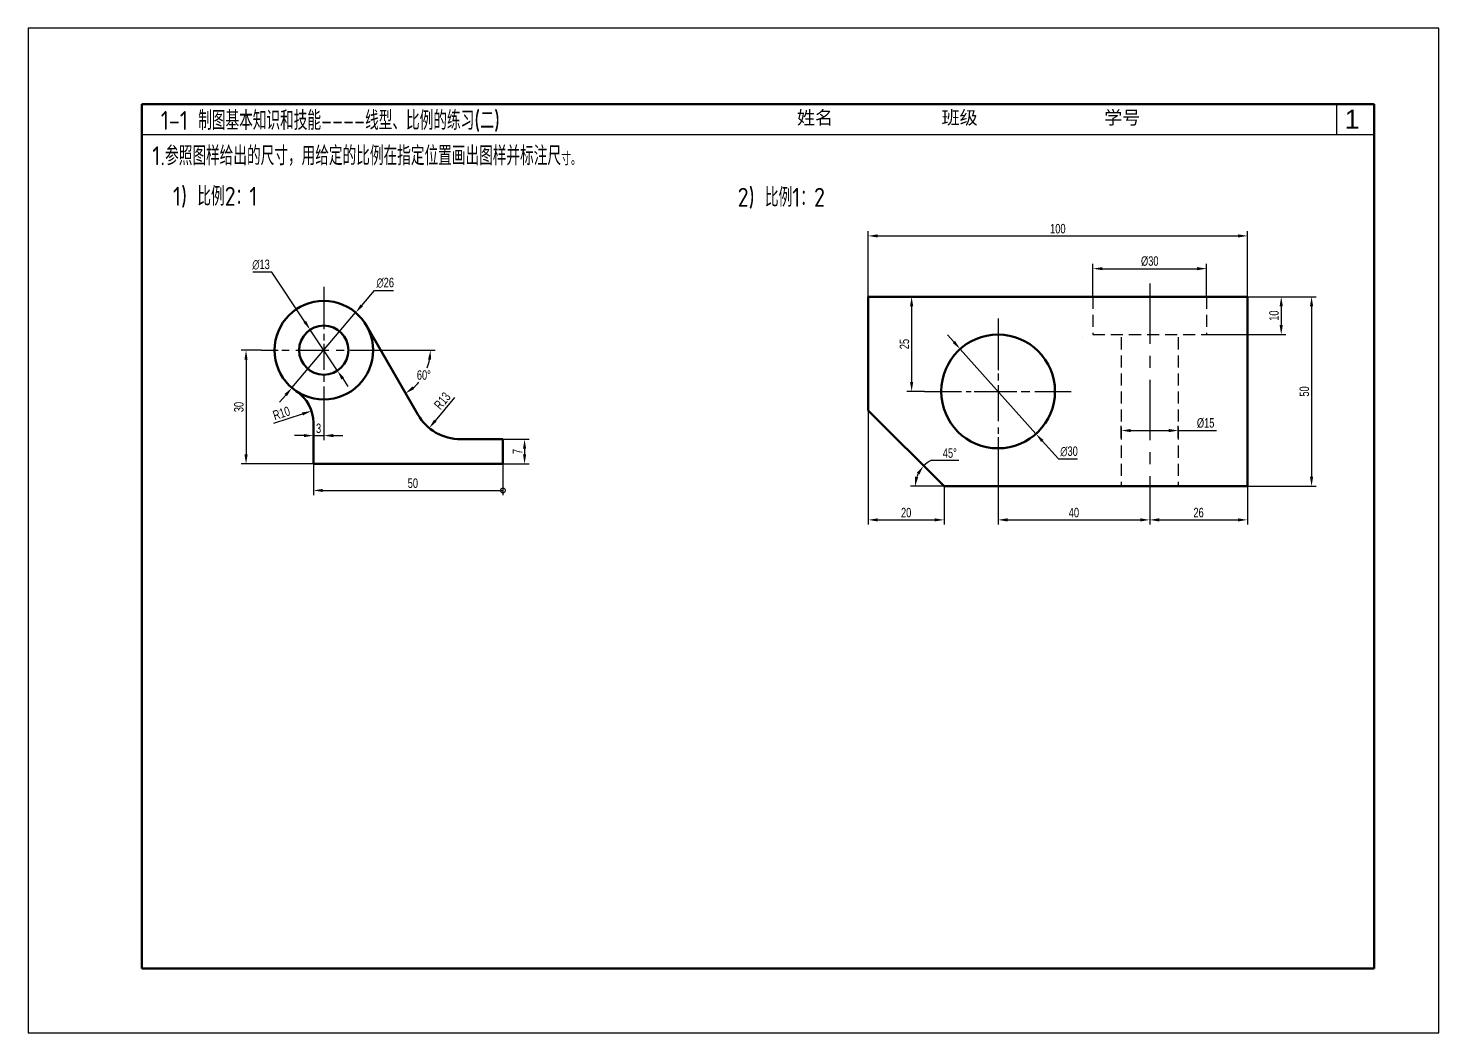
# Model space of a CAD drawing. Header units: millimetres. Extents: x 1205 to 2401, y 439 to 1028.
# Drawn here: x 1206 to 1578, y 759.9 to 1024.9 of the extents above; entities that cross this region are included whole.
import ezdxf

# ---------------------------------------------------------------- set-up
doc = ezdxf.new("R2010")
doc.units = ezdxf.units.MM
doc.linetypes.add('CENTER', pattern=[50.8, 31.75, -6.35, 6.35, -6.35])
doc.linetypes.add('HIDDEN', pattern=[9.525, 6.35, -3.175])
for name, color, linetype in [('中心线', 250, 'CENTER'), ('尺寸标注', 250, 'Continuous'), ('文字', 7, 'Continuous'), ('细实线', 7, 'Continuous'), ('虚线', 250, 'HIDDEN')]:
    doc.layers.add(name, color=color, linetype=linetype)
doc.layers.add('粗实线', color=7, linetype='Continuous', lineweight=50)
doc.styles.get("Standard").update_dxf_attribs({"font": 'gbenor.shx', "bigfont": 'gbcbig.shx'})
doc.styles.add('尺寸标注', font='ARIAL.TTF', dxfattribs={"width": 0.7})
doc.styles.add('样式 1', font='ARIAL.TTF', dxfattribs={"height": 5})
doc.styles.add('汉字', font='gbenor.shx', dxfattribs={"height": 5, "bigfont": 'gbcbig.shx'})
doc.dimstyles.new('ISO-25', dxfattribs={"dimtxt": 2.5, "dimasz": 2.5, "dimexe": 1.25, "dimexo": 0, "dimtad": 1, "dimdec": 0, "dimdsep": 46, "dimtxsty": '尺寸标注', "dimcen": 2.5, "dimclrd": 256, "dimclre": 256, "dimclrt": 256, "dimadec": 0, "dimazin": 0, "dimtfac": 1, "dimtdec": 0, "dimtmove": 0, "dimatfit": 3, "dimfxl": 0, "dimlwd": -1, "dimlwe": -1, "dimarcsym": 0})
doc.dimstyles.new('ISO-25$2', dxfattribs={"dimtxt": 2.5, "dimasz": 2.5, "dimexe": 1.25, "dimexo": 0, "dimtad": 1, "dimtih": 1, "dimtoh": 1, "dimdec": 0, "dimdsep": 46, "dimtxsty": '尺寸标注', "dimcen": 2.5, "dimclrd": 256, "dimclre": 256, "dimclrt": 256, "dimadec": 0, "dimazin": 0, "dimtfac": 1, "dimtdec": 0, "dimtmove": 0, "dimatfit": 3, "dimfxl": 0, "dimlwd": -1, "dimlwe": -1, "dimarcsym": 0})
doc.dimstyles.new('ISO-25$3', dxfattribs={"dimtxt": 2.5, "dimasz": 2.5, "dimexe": 1.25, "dimexo": 0, "dimtad": 1, "dimtoh": 1, "dimdec": 0, "dimdsep": 46, "dimtxsty": '尺寸标注', "dimcen": 2.5, "dimclrd": 256, "dimclre": 256, "dimclrt": 256, "dimadec": 0, "dimazin": 0, "dimtfac": 1, "dimtdec": 0, "dimtmove": 0, "dimatfit": 0, "dimfxl": 0, "dimlwd": -1, "dimlwe": -1, "dimarcsym": 0})
doc.dimstyles.new('ISO-25$4', dxfattribs={"dimtxt": 2.5, "dimasz": 2.5, "dimexe": 1.25, "dimexo": 0, "dimtad": 1, "dimtoh": 1, "dimdec": 0, "dimdsep": 46, "dimtxsty": '尺寸标注', "dimcen": 2.5, "dimclrd": 256, "dimclre": 256, "dimclrt": 256, "dimadec": 0, "dimazin": 0, "dimtfac": 1, "dimtdec": 0, "dimtmove": 0, "dimatfit": 3, "dimfxl": 0, "dimlwd": -1, "dimlwe": -1, "dimarcsym": 0})
doc.dimstyles.new('小尺寸', dxfattribs={"dimtxt": 2.5, "dimasz": 2.5, "dimexe": 1.25, "dimexo": 0, "dimtad": 1, "dimdec": 0, "dimdsep": 46, "dimtxsty": '尺寸标注', "dimblk2": 'DOTSMALL', "dimsah": 1, "dimcen": 2.5, "dimclrd": 256, "dimclre": 256, "dimclrt": 256, "dimadec": 0, "dimazin": 0, "dimtfac": 1, "dimtdec": 0, "dimtmove": 0, "dimatfit": 3, "dimfxl": 0, "dimlwd": -1, "dimlwe": -1, "dimarcsym": 0})

# ---------------------------------------------------------------- blocks, each defined once
blk = doc.blocks.new('*D7')
at = {"layer": 'Defpoints', "color": 0, "transparency": 16777216}
for p in [(1292.34, 949.87), (1275.53, 930.04)]:
    blk.add_point(p, dxfattribs=at)
at = {"layer": '尺寸标注', "transparency": 16777216}
for p, q in [((1293.95, 951.78), (1297.31, 955.74)), ((1297.31, 955.74), (1302.35, 955.74)), ((1275.53, 930.04), (1292.34, 949.87)), ((1273.91, 928.13), (1272.29, 926.22))]:
    blk.add_line(p, q, dxfattribs=at)
for points in [[(1293.64, 952.05), (1294.27, 951.51), (1292.34, 949.87)], [(1273.59, 928.4), (1274.23, 927.86), (1275.53, 930.04)]]:
    blk.add_solid(points, dxfattribs=at)
at = {"layer": '尺寸标注', "transparency": 16777216, "insert": (1300.14, 957.72), "char_height": 2.5, "attachment_point": 5, "style": '尺寸标注'}
blk.add_mtext('∅26', dxfattribs=at)
blk = doc.blocks.new('*D8')
at = {"layer": 'Defpoints', "color": 0, "transparency": 16777216}
for p in [(1280.33, 945.37), (1287.53, 934.55)]:
    blk.add_point(p, dxfattribs=at)
at = {"layer": '尺寸标注', "transparency": 16777216}
for p, q in [((1270.22, 960.55), (1265.19, 960.55)), ((1278.95, 947.45), (1270.22, 960.55)), ((1287.53, 934.55), (1280.33, 945.37)), ((1288.92, 932.46), (1290.3, 930.38))]:
    blk.add_line(p, q, dxfattribs=at)
for points in [[(1279.29, 947.68), (1278.6, 947.22), (1280.33, 945.37)], [(1289.27, 932.7), (1288.57, 932.23), (1287.53, 934.55)]]:
    blk.add_solid(points, dxfattribs=at)
at = {"layer": '尺寸标注', "transparency": 16777216, "insert": (1267.39, 962.52), "char_height": 2.5, "attachment_point": 5, "style": '尺寸标注'}
blk.add_mtext('∅13', dxfattribs=at)
blk = doc.blocks.new('*D9')
at = {"layer": 'Defpoints', "color": 0, "transparency": 16777216}
for p in [(1267.38, 939.96), (1263.43, 909.96), (1281.18, 909.96)]:
    blk.add_point(p, dxfattribs=at)
at = {"layer": '尺寸标注', "transparency": 16777216}
for p, q in [((1267.38, 939.96), (1262.18, 939.96)), ((1263.43, 937.46), (1263.43, 912.46)), ((1281.18, 909.96), (1262.18, 909.96))]:
    blk.add_line(p, q, dxfattribs=at)
for points in [[(1263.01, 937.46), (1263.85, 937.46), (1263.43, 939.96)], [(1263.01, 912.46), (1263.85, 912.46), (1263.43, 909.96)]]:
    blk.add_solid(points, dxfattribs=at)
at = {"layer": '尺寸标注', "transparency": 16777216, "insert": (1261.53, 924.96), "char_height": 2.5, "attachment_point": 5, "rotation": 90, "style": '尺寸标注'}
blk.add_mtext('30', dxfattribs=at)
blk = doc.blocks.new('*D10')
at = {"layer": 'Defpoints', "color": 0, "transparency": 16777216}
for p in [(1283.93, 922.85), (1281.18, 916.21), (1283.93, 917.43)]:
    blk.add_point(p, dxfattribs=at)
at = {"layer": '尺寸标注', "transparency": 16777216}
for p, q in [((1283.93, 922.85), (1283.93, 916.18)), ((1278.68, 917.43), (1276.18, 917.43)), ((1281.18, 916.21), (1281.18, 918.68)), ((1281.18, 917.43), (1283.93, 917.43)), ((1286.43, 917.43), (1288.93, 917.43))]:
    blk.add_line(p, q, dxfattribs=at)
for points in [[(1278.68, 917.84), (1278.68, 917.01), (1281.18, 917.43)], [(1286.43, 917.84), (1286.43, 917.01), (1283.93, 917.43)]]:
    blk.add_solid(points, dxfattribs=at)
at = {"layer": '尺寸标注', "transparency": 16777216, "insert": (1282.56, 919.33), "char_height": 2.5, "attachment_point": 5, "style": '尺寸标注'}
blk.add_mtext('3', dxfattribs=at)
blk = doc.blocks.new('*D11')
at = {"layer": 'Defpoints', "color": 0, "transparency": 16777216}
for p in [(1331.18, 916.46), (1331.18, 909.96), (1336.88, 909.96)]:
    blk.add_point(p, dxfattribs=at)
at = {"layer": '尺寸标注', "transparency": 16777216}
for p, q in [((1331.18, 916.46), (1338.13, 916.46)), ((1336.88, 913.96), (1336.88, 912.46)), ((1331.18, 909.96), (1338.13, 909.96))]:
    blk.add_line(p, q, dxfattribs=at)
for points in [[(1336.47, 913.96), (1337.3, 913.96), (1336.88, 916.46)], [(1336.47, 912.46), (1337.3, 912.46), (1336.88, 909.96)]]:
    blk.add_solid(points, dxfattribs=at)
at = {"layer": '尺寸标注', "transparency": 16777216, "insert": (1335.01, 913.21), "char_height": 2.5, "attachment_point": 5, "rotation": 90, "style": '尺寸标注'}
blk.add_mtext('7', dxfattribs=at)
blk = doc.blocks.new('*D12')
at = {"layer": 'Defpoints', "color": 0, "transparency": 16777216}
for p in [(1320.02, 929.46), (1311.74, 919.43)]:
    blk.add_point(p, dxfattribs=at)
at = {"layer": '尺寸标注', "transparency": 16777216}
blk.add_line((1318.38, 927.48), (1313.34, 921.36), dxfattribs=at)
blk.add_solid([(1313.01, 921.62), (1313.66, 921.09), (1311.74, 919.43)], dxfattribs=at)
at = {"layer": '尺寸标注', "transparency": 16777216, "insert": (1315.19, 926.59), "char_height": 2.5, "attachment_point": 5, "rotation": 50.486, "style": '尺寸标注'}
blk.add_mtext('R13', dxfattribs=at)
blk = doc.blocks.new('*D13')
at = {"layer": 'Defpoints', "color": 0, "transparency": 16777216}
for p in [(1280.69, 923.92), (1271.18, 920.81)]:
    blk.add_point(p, dxfattribs=at)
at = {"layer": '尺寸标注', "transparency": 16777216}
blk.add_line((1270.78, 920.68), (1278.31, 923.14), dxfattribs=at)
blk.add_solid([(1278.18, 923.54), (1278.44, 922.74), (1280.69, 923.92)], dxfattribs=at)
at = {"layer": '尺寸标注', "transparency": 16777216, "insert": (1272.77, 923.33), "char_height": 2.5, "attachment_point": 5, "rotation": 18.0727, "style": '尺寸标注'}
blk.add_mtext('R10', dxfattribs=at)
blk = doc.blocks.new('*D14')
at = {"layer": 'Defpoints', "color": 0, "transparency": 16777216}
for p in [(1527.52, 970.1), (1427.52, 954.07), (1527.52, 954.07)]:
    blk.add_point(p, dxfattribs=at)
at = {"layer": '尺寸标注', "transparency": 16777216}
for p, q in [((1427.52, 954.07), (1427.52, 971.35)), ((1527.52, 954.07), (1527.52, 971.35)), ((1430.02, 970.1), (1525.02, 970.1))]:
    blk.add_line(p, q, dxfattribs=at)
for points in [[(1430.02, 970.52), (1430.02, 969.69), (1427.52, 970.1)], [(1525.02, 970.52), (1525.02, 969.69), (1527.52, 970.1)]]:
    blk.add_solid(points, dxfattribs=at)
at = {"layer": '尺寸标注', "transparency": 16777216, "insert": (1477.52, 972), "char_height": 2.5, "attachment_point": 5, "style": '尺寸标注'}
blk.add_mtext('100', dxfattribs=at)
blk = doc.blocks.new('*D15')
at = {"layer": 'Defpoints', "color": 0, "transparency": 16777216}
for p in [(1516.76, 961.46), (1486.76, 954.07), (1516.76, 954.07)]:
    blk.add_point(p, dxfattribs=at)
at = {"layer": '尺寸标注', "transparency": 16777216}
for p, q in [((1486.76, 954.07), (1486.76, 962.71)), ((1489.26, 961.46), (1514.26, 961.46)), ((1516.76, 954.07), (1516.76, 962.71))]:
    blk.add_line(p, q, dxfattribs=at)
for points in [[(1489.26, 961.88), (1489.26, 961.05), (1486.76, 961.46)], [(1514.26, 961.88), (1514.26, 961.05), (1516.76, 961.46)]]:
    blk.add_solid(points, dxfattribs=at)
at = {"layer": '尺寸标注', "transparency": 16777216, "insert": (1501.76, 963.43), "char_height": 2.5, "attachment_point": 5, "style": '尺寸标注'}
blk.add_mtext('%%c30', dxfattribs=at)
blk = doc.blocks.new('*D16')
at = {"layer": 'Defpoints', "color": 0, "transparency": 16777216}
for p in [(1527.52, 954.07), (1516.76, 944.07), (1536.43, 944.07)]:
    blk.add_point(p, dxfattribs=at)
at = {"layer": '尺寸标注', "transparency": 16777216}
for p, q in [((1527.52, 954.07), (1537.68, 954.07)), ((1536.43, 951.57), (1536.43, 946.57)), ((1516.76, 944.07), (1537.68, 944.07))]:
    blk.add_line(p, q, dxfattribs=at)
for points in [[(1536.01, 951.57), (1536.85, 951.57), (1536.43, 954.07)], [(1536.01, 946.57), (1536.85, 946.57), (1536.43, 944.07)]]:
    blk.add_solid(points, dxfattribs=at)
at = {"layer": '尺寸标注', "transparency": 16777216, "insert": (1534.53, 949.07), "char_height": 2.5, "attachment_point": 5, "rotation": 90, "style": '尺寸标注'}
blk.add_mtext('10', dxfattribs=at)
blk = doc.blocks.new('*D17')
at = {"layer": 'Defpoints', "color": 0, "transparency": 16777216}
for p in [(1527.52, 954.07), (1527.52, 904.07), (1544.43, 904.07)]:
    blk.add_point(p, dxfattribs=at)
at = {"layer": '尺寸标注', "transparency": 16777216}
for p, q in [((1527.52, 954.07), (1545.68, 954.07)), ((1544.43, 951.57), (1544.43, 906.57)), ((1527.52, 904.07), (1545.68, 904.07))]:
    blk.add_line(p, q, dxfattribs=at)
for points in [[(1544.01, 951.57), (1544.85, 951.57), (1544.43, 954.07)], [(1544.01, 906.57), (1544.85, 906.57), (1544.43, 904.07)]]:
    blk.add_solid(points, dxfattribs=at)
at = {"layer": '尺寸标注', "transparency": 16777216, "insert": (1542.53, 929.07), "char_height": 2.5, "attachment_point": 5, "rotation": 90, "style": '尺寸标注'}
blk.add_mtext('50', dxfattribs=at)
blk = doc.blocks.new('*D18')
at = {"layer": 'Defpoints', "color": 0, "transparency": 16777216}
for p in [(1438.96, 954.07), (1438.96, 929.07), (1442.32, 929.07)]:
    blk.add_point(p, dxfattribs=at)
at = {"layer": '尺寸标注', "transparency": 16777216}
for p, q in [((1438.96, 954.07), (1437.71, 954.07)), ((1438.96, 951.57), (1438.96, 931.57)), ((1442.32, 929.07), (1437.71, 929.07))]:
    blk.add_line(p, q, dxfattribs=at)
for points in [[(1438.54, 951.57), (1439.38, 951.57), (1438.96, 954.07)], [(1438.54, 931.57), (1439.38, 931.57), (1438.96, 929.07)]]:
    blk.add_solid(points, dxfattribs=at)
at = {"layer": '尺寸标注', "transparency": 16777216, "insert": (1437.06, 941.57), "char_height": 2.5, "attachment_point": 5, "rotation": 90, "style": '尺寸标注'}
blk.add_mtext('25', dxfattribs=at)
blk = doc.blocks.new('*D19')
at = {"layer": 'Defpoints', "color": 0, "transparency": 16777216}
for p in [(1461.76, 910.39), (1501.76, 902.33), (1501.76, 895.19)]:
    blk.add_point(p, dxfattribs=at)
at = {"layer": '尺寸标注', "transparency": 16777216}
for p, q in [((1461.76, 910.39), (1461.76, 893.94)), ((1501.76, 902.33), (1501.76, 893.94)), ((1464.26, 895.19), (1499.26, 895.19))]:
    blk.add_line(p, q, dxfattribs=at)
for points in [[(1464.26, 895.61), (1464.26, 894.78), (1461.76, 895.19)], [(1499.26, 895.61), (1499.26, 894.78), (1501.76, 895.19)]]:
    blk.add_solid(points, dxfattribs=at)
at = {"layer": '尺寸标注', "transparency": 16777216, "insert": (1481.76, 897.1), "char_height": 2.5, "attachment_point": 5, "style": '尺寸标注'}
blk.add_mtext('40', dxfattribs=at)
blk = doc.blocks.new('*D20')
at = {"layer": 'Defpoints', "color": 0, "transparency": 16777216}
for p in [(1527.52, 904.07), (1501.76, 902.33), (1527.52, 895.19)]:
    blk.add_point(p, dxfattribs=at)
at = {"layer": '尺寸标注', "transparency": 16777216}
for p, q in [((1527.52, 904.07), (1527.52, 893.94)), ((1501.76, 902.33), (1501.76, 893.94)), ((1504.26, 895.19), (1525.02, 895.19))]:
    blk.add_line(p, q, dxfattribs=at)
for points in [[(1504.26, 895.61), (1504.26, 894.78), (1501.76, 895.19)], [(1525.02, 895.61), (1525.02, 894.78), (1527.52, 895.19)]]:
    blk.add_solid(points, dxfattribs=at)
at = {"layer": '尺寸标注', "transparency": 16777216, "insert": (1514.64, 897.1), "char_height": 2.5, "attachment_point": 5, "style": '尺寸标注'}
blk.add_mtext('26', dxfattribs=at)
blk = doc.blocks.new('*D21')
at = {"layer": 'Defpoints', "color": 0, "transparency": 16777216}
for p in [(1451.77, 940.26), (1471.75, 917.88)]:
    blk.add_point(p, dxfattribs=at)
at = {"layer": '尺寸标注', "transparency": 16777216}
for p, q in [((1450.11, 942.12), (1448.44, 943.99)), ((1451.77, 940.26), (1471.75, 917.88)), ((1473.42, 916.01), (1477.65, 911.27)), ((1477.65, 911.27), (1482.68, 911.27))]:
    blk.add_line(p, q, dxfattribs=at)
for points in [[(1450.42, 942.4), (1449.8, 941.84), (1451.77, 940.26)], [(1473.73, 916.29), (1473.11, 915.74), (1471.75, 917.88)]]:
    blk.add_solid(points, dxfattribs=at)
at = {"layer": '尺寸标注', "transparency": 16777216, "insert": (1480.48, 913.24), "char_height": 2.5, "attachment_point": 5, "style": '尺寸标注'}
blk.add_mtext('∅30', dxfattribs=at)
blk = doc.blocks.new('*D22')
at = {"layer": 'Defpoints', "color": 0, "transparency": 16777216}
for p in [(1427.52, 924.07), (1440.15, 906.04), (1447.52, 904.07), (1447.52, 904.07), (1527.52, 904.07)]:
    blk.add_point(p, dxfattribs=at)
at = {"layer": '尺寸标注', "transparency": 16777216}
for p, q in [((1444.16, 910.92), (1451.41, 910.92)), ((1447.52, 904.07), (1438.64, 904.07))]:
    blk.add_line(p, q, dxfattribs=at)
for start, end in [(116.1395, 135), (153.8605, 161.1395)]:
    blk.add_arc((1447.52, 904.07), 7.63, start, end, dxfattribs=at)
for points in [[(1440.33, 907.67), (1441.01, 907.19), (1442.12, 909.46)], [(1440.71, 906.46), (1439.89, 906.6), (1439.89, 904.07)]]:
    blk.add_solid(points, dxfattribs=at)
at = {"layer": '尺寸标注', "transparency": 16777216, "insert": (1449.03, 912.81), "char_height": 2.5, "attachment_point": 5, "style": '尺寸标注'}
blk.add_mtext('45°', dxfattribs=at)
blk = doc.blocks.new('*D23')
at = {"layer": 'Defpoints', "color": 0, "transparency": 16777216}
for p in [(1427.52, 924.07), (1447.52, 904.07), (1447.52, 895.19)]:
    blk.add_point(p, dxfattribs=at)
at = {"layer": '尺寸标注', "transparency": 16777216}
for p, q in [((1427.52, 924.07), (1427.52, 893.94)), ((1447.52, 904.07), (1447.52, 893.94)), ((1430.02, 895.19), (1445.02, 895.19))]:
    blk.add_line(p, q, dxfattribs=at)
for points in [[(1430.02, 895.61), (1430.02, 894.78), (1427.52, 895.19)], [(1445.02, 895.61), (1445.02, 894.78), (1447.52, 895.19)]]:
    blk.add_solid(points, dxfattribs=at)
at = {"layer": '尺寸标注', "transparency": 16777216, "insert": (1437.52, 897.1), "char_height": 2.5, "attachment_point": 5, "style": '尺寸标注'}
blk.add_mtext('20', dxfattribs=at)
blk = doc.blocks.new('*D24')
at = {"layer": 'Defpoints', "color": 0, "transparency": 16777216}
for p in [(1494.26, 916.86), (1509.26, 918.76), (1509.26, 916.86)]:
    blk.add_point(p, dxfattribs=at)
at = {"layer": '尺寸标注', "transparency": 16777216}
for p, q in [((1494.26, 916.86), (1494.26, 920.01)), ((1509.26, 916.86), (1509.26, 920.01)), ((1496.76, 918.76), (1506.76, 918.76)), ((1509.26, 918.76), (1519.34, 918.76))]:
    blk.add_line(p, q, dxfattribs=at)
for points in [[(1496.76, 919.18), (1496.76, 918.34), (1494.26, 918.76)], [(1506.76, 919.18), (1506.76, 918.34), (1509.26, 918.76)]]:
    blk.add_solid(points, dxfattribs=at)
at = {"layer": '尺寸标注', "transparency": 16777216, "insert": (1516.5, 920.73), "char_height": 2.5, "attachment_point": 5, "style": '尺寸标注'}
blk.add_mtext('%%c15', dxfattribs=at)
blk = doc.blocks.new('*D165')
at = {"layer": 'Defpoints', "color": 0, "transparency": 16777216}
for p in [(1295.19, 946.46), (1290.93, 939.96), (1300.79, 939.96), (1309, 931.51), (1308.76, 922.96)]:
    blk.add_point(p, dxfattribs=at)
at = {"layer": '尺寸标注', "transparency": 16777216}
blk.add_line((1300.79, 939.96), (1313.33, 939.96), dxfattribs=at)
for start, end in [(339.1933, 349.0765), (310.9235, 319.8505)]:
    blk.add_arc((1298.94, 939.96), 13.13, start, end, dxfattribs=at)
for points in [[(1311.42, 937.51), (1312.25, 937.43), (1312.08, 939.96)], [(1307.79, 929.69), (1307.3, 930.37), (1305.51, 928.58)]]:
    blk.add_solid(points, dxfattribs=at)
at = {"layer": '尺寸标注', "transparency": 16777216, "insert": (1310.32, 933.39), "char_height": 2.5, "attachment_point": 5, "style": '尺寸标注'}
blk.add_mtext('60°', dxfattribs=at)
blk = doc.blocks.new('_DotSmall')
at = {"color": 0, "linetype": 'ByBlock', "const_width": 0.5}
blk.add_lwpolyline([(-0.0625, 0, 1), (0.0625, 0, 1)], format="xyb", close=True, dxfattribs=at)
blk = doc.blocks.new('*D166')
at = {"layer": 'Defpoints', "color": 0, "transparency": 16777216}
for p in [(1281.18, 909.96), (1331.18, 909.96), (1331.18, 902.96)]:
    blk.add_point(p, dxfattribs=at)
at = {"layer": '尺寸标注', "transparency": 16777216}
for p, q in [((1281.18, 909.96), (1281.18, 901.71)), ((1331.18, 909.96), (1331.18, 901.71)), ((1283.68, 902.96), (1331.18, 902.96))]:
    blk.add_line(p, q, dxfattribs=at)
blk.add_solid([(1283.68, 903.37), (1283.68, 902.54), (1281.18, 902.96)], dxfattribs=at)
at = {"layer": '尺寸标注', "transparency": 16777216, "xscale": 2.5, "yscale": 2.5, "zscale": 2.5}
blk.add_blockref('_DotSmall', (1331.18, 902.96), dxfattribs=at)
at = {"layer": '尺寸标注', "transparency": 16777216, "insert": (1307.43, 904.86), "char_height": 2.5, "attachment_point": 5, "style": '尺寸标注'}
blk.add_mtext('50', dxfattribs=at)

msp = doc.modelspace()

# ---------------------------------------------------------------- linework, layer by layer
at = {"layer": '中心线', "color": 7, "ltscale": 0.5}
for p, q in [((1283.93, 956.69), (1283.93, 945.47)), ((1501.76, 957.54), (1501.76, 902.33)), ((1461.76, 948.28), (1461.76, 934.73)), ((1283.93, 944.3), (1283.93, 942.49)), ((1283.93, 941.64), (1283.93, 934.74)), ((1267.38, 939.96), (1271.9, 939.96)), ((1272.85, 939.96), (1274.77, 939.96)), ((1276.58, 939.96), (1285.3, 939.96)), ((1287.21, 939.96), (1289.34, 939.96)), ((1290.93, 939.96), (1300.79, 939.96)), ((1461.76, 933.78), (1461.76, 931.95)), ((1283.93, 933.25), (1283.93, 931.65)), ((1283.93, 930.38), (1283.93, 922.85)), ((1461.76, 930.7), (1461.76, 921.24)), ((1442.32, 929.07), (1452.14, 929.07)), ((1453.38, 929.07), (1454.62, 929.07)), ((1455.47, 929.07), (1466.71, 929.07)), ((1467.85, 929.07), (1470.14, 929.07)), ((1471.47, 929.07), (1481.01, 929.07)), ((1461.76, 919.55), (1461.76, 917.93)), ((1461.76, 916.98), (1461.76, 910.39))]:
    msp.add_line(p, q, dxfattribs=at)
at = {"layer": '粗实线', "color": 7}
for p, q in [((1560.98, 1004.89), (1235.98, 1004.89)), ((1235.98, 1004.89), (1235.98, 776.89)), ((1560.98, 776.89), (1560.98, 1004.89)), ((1295.19, 946.46), (1308.76, 922.96)), ((1447.52, 904.07), (1427.52, 924.07)), ((1281.18, 920.81), (1281.18, 909.96)), ((1331.18, 916.46), (1320.02, 916.46)), ((1331.18, 909.96), (1331.18, 916.46)), ((1281.18, 909.96), (1331.18, 909.96)), ((1235.98, 776.89), (1560.98, 776.89))]:
    msp.add_line(p, q, dxfattribs=at)
msp.add_lwpolyline([(1447.52, 904.07), (1527.52, 904.07), (1527.52, 954.07), (1427.52, 954.07), (1427.52, 924.07)], dxfattribs=at)
for centre, radius in [((1283.93, 939.96), 13), ((1283.93, 939.96), 6.5), ((1461.76, 929.07), 15)]:
    msp.add_circle(centre, radius, dxfattribs=at)
for centre, radius, start, end in [((1271.18, 920.81), 10, 0, 56.3342), ((1320.02, 929.46), 13, 210, 270)]:
    msp.add_arc(centre, radius, start, end, dxfattribs=at)
at = {"layer": '细实线', "color": 7}
for p, q in [((1577.98, 1024.89), (1205.98, 1024.89)), ((1205.98, 1024.89), (1205.98, 759.89)), ((1577.98, 759.89), (1577.98, 1024.89)), ((1550.98, 1004.89), (1550.98, 996.89)), ((1235.98, 996.89), (1560.98, 996.89)), ((1205.98, 759.89), (1577.98, 759.89))]:
    msp.add_line(p, q, dxfattribs=at)
at = {"layer": '虚线', "color": 7, "ltscale": 0.5}
for p, q in [((1486.76, 954.07), (1486.76, 944.07)), ((1516.76, 954.07), (1516.76, 944.07)), ((1486.76, 944.07), (1516.76, 944.07)), ((1494.26, 943.35), (1494.26, 904.07)), ((1509.26, 943.35), (1509.26, 904.07))]:
    msp.add_line(p, q, dxfattribs=at)
at = {"layer": '虚线', "color": 7}
msp.add_line((1483.97, 943.35), (1483.97, 943.35), dxfattribs=at)

# ---------------------------------------------------------------- texts
at = {"layer": '尺寸标注', "color": 7, "insert": (1555.14, 1000.9), "char_height": 5, "width": 10, "attachment_point": 5, "style": '样式 1'}
msp.add_mtext('1', dxfattribs=at)
at = {"layer": '文字', "color": 7, "insert": (1403.96, 1001.12), "char_height": 3.5, "width": 313.5, "attachment_point": 4}
msp.add_mtext('{\\fSimSun|b0|i0|c134|p2;  姓名            班级              学号}', dxfattribs=at)
at = {"layer": '细实线', "color": 7, "insert": (1234.83, 1000.31), "char_height": 5, "width": 313.5, "attachment_point": 4, "style": '汉字'}
msp.add_mtext(' {\\fSimSun|b0|i0|c134|p2; }1-1 制图基本知识和技能----线型、比例的练习(二)', dxfattribs=at)
at = {"layer": '细实线', "color": 7, "insert": (1238.69, 993.75), "char_height": 3.5, "width": 123.194, "attachment_point": 1}
msp.add_mtext('{\\H1.429x;1.参照图样给出的尺寸，用给定的比例在指定位置画出图样并标注尺}寸。', dxfattribs=at)
at = {"layer": '细实线', "color": 7, "ltscale": 0.3, "char_height": 5, "width": 82.2768, "attachment_point": 5}
for s, insert in [('1) 比例2：1', (1255.29, 980.31)), ('2) 比例1：2', (1404.59, 980.05))]:
    msp.add_mtext(s, dxfattribs=dict(at, insert=insert))

# ---------------------------------------------------------------- dimensions: what is measured, and where the dimension line sits
at = {"layer": '尺寸标注', "color": 7}
for base, p1, p2, picture, middle in [((1527.52, 970.1), (1427.52, 954.07), (1527.52, 954.07), '*D14', (1477.52, 972)), ((1283.93, 917.43), (1281.18, 916.21), (1283.93, 922.85), '*D10', (1282.56, 919.33)), ((1447.52, 895.19), (1427.52, 924.07), (1447.52, 904.07), '*D23', (1437.52, 897.1)), ((1501.76, 895.19), (1461.76, 910.39), (1501.76, 902.33), '*D19', (1481.76, 897.1))]:
    dim = msp.add_linear_dim(base=base, p1=p1, p2=p2, dimstyle='ISO-25', dxfattribs=at)
    dim.commit()
    dim.dimension.update_dxf_attribs({"geometry": picture, "text_midpoint": middle})
for p1, p2, picture, middle in [((1287.53, 934.55), (1280.33, 945.37), '*D8', (1267.39, 960.55)), ((1275.53, 930.04), (1292.34, 949.87), '*D7', (1300.14, 955.74)), ((1451.77, 940.26), (1471.75, 917.88), '*D21', (1480.48, 911.27))]:
    dim = msp.add_diameter_dim_2p(p1=p1, p2=p2, dimstyle='ISO-25$3', dxfattribs=at)
    dim.commit()
    dim.dimension.update_dxf_attribs({"geometry": picture, "text_midpoint": middle, "dimtype": 163})
dim = msp.add_linear_dim(base=(1516.76, 961.46), p1=(1486.76, 954.07), p2=(1516.76, 954.07), text='%%c<>', dimstyle='ISO-25', dxfattribs=at)
dim.commit()
dim.dimension.update_dxf_attribs({"geometry": '*D15', "text_midpoint": (1501.76, 963.43)})
for base, p1, p2, picture, middle in [((1438.96, 929.07), (1438.96, 954.07), (1442.32, 929.07), '*D18', (1437.06, 941.57)), ((1536.43, 944.07), (1527.52, 954.07), (1516.76, 944.07), '*D16', (1534.53, 949.07)), ((1544.43, 904.07), (1527.52, 954.07), (1527.52, 904.07), '*D17', (1542.53, 929.07)), ((1263.43, 909.96), (1267.38, 939.96), (1281.18, 909.96), '*D9', (1261.53, 924.96)), ((1336.88370136, 909.95654561), (1331.18166468, 916.45654561), (1331.18166468, 909.95654561), '*D11', (1335.00870136, 913.20654561))]:
    dim = msp.add_linear_dim(base=base, p1=p1, p2=p2, angle=90, dimstyle='ISO-25', dxfattribs=at)
    dim.commit()
    dim.dimension.update_dxf_attribs({"geometry": picture, "text_midpoint": middle})
at = {"layer": '尺寸标注'}
dim = msp.add_angular_dim_2l(base=(1309, 931.51), line1=((1295.19, 946.46), (1308.76, 922.96)), line2=((1290.93, 939.96), (1300.79, 939.96)), dimstyle='ISO-25$2', dxfattribs=at)
dim.commit()
dim.dimension.update_dxf_attribs({"geometry": '*D165', "text_midpoint": (1310.32, 933.39)})
at = {"layer": '尺寸标注', "color": 7}
for center, mpoint, picture, middle in [((1320.02, 929.46), (1311.74, 919.43), '*D12', (1316.65, 925.38)), ((1271.18, 920.81), (1280.69, 923.92), '*D13', (1273.36, 921.52))]:
    dim = msp.add_radius_dim(center=center, mpoint=mpoint, dimstyle='ISO-25$4', dxfattribs=at)
    dim.commit()
    dim.dimension.update_dxf_attribs({"geometry": picture, "text_midpoint": middle, "dimtype": 164})
dim = msp.add_angular_dim_2l(base=(1440.15, 906.04), line1=((1447.52, 904.07), (1527.52, 904.07)), line2=((1447.52, 904.07), (1427.52, 924.07)), dimstyle='ISO-25$2', dxfattribs=at)
dim.commit()
dim.dimension.update_dxf_attribs({"geometry": '*D22', "text_midpoint": (1449.03, 912.81)})
dim = msp.add_linear_dim(base=(1509.26, 918.76), p1=(1494.26, 916.86), p2=(1509.26, 916.86), text='%%c<>', dimstyle='ISO-25', dxfattribs=at)
dim.commit()
dim.dimension.update_dxf_attribs({"geometry": '*D24', "text_midpoint": (1516.5, 918.76), "dimtype": 160})
at = {"layer": '尺寸标注'}
dim = msp.add_linear_dim(base=(1331.18, 902.96), p1=(1281.18, 909.96), p2=(1331.18, 909.96), dimstyle='小尺寸', dxfattribs=at)
dim.commit()
dim.dimension.update_dxf_attribs({"geometry": '*D166', "text_midpoint": (1307.43, 904.86)})
at = {"layer": '尺寸标注', "color": 7}
dim = msp.add_linear_dim(base=(1527.52, 895.19), p1=(1501.76, 902.33), p2=(1527.52, 904.07), dimstyle='ISO-25', override={"dimtmove": 1}, dxfattribs=at)
dim.commit()
dim.dimension.update_dxf_attribs({"geometry": '*D20', "text_midpoint": (1514.64, 897.1)})

doc.saveas('drawing.dxf')
